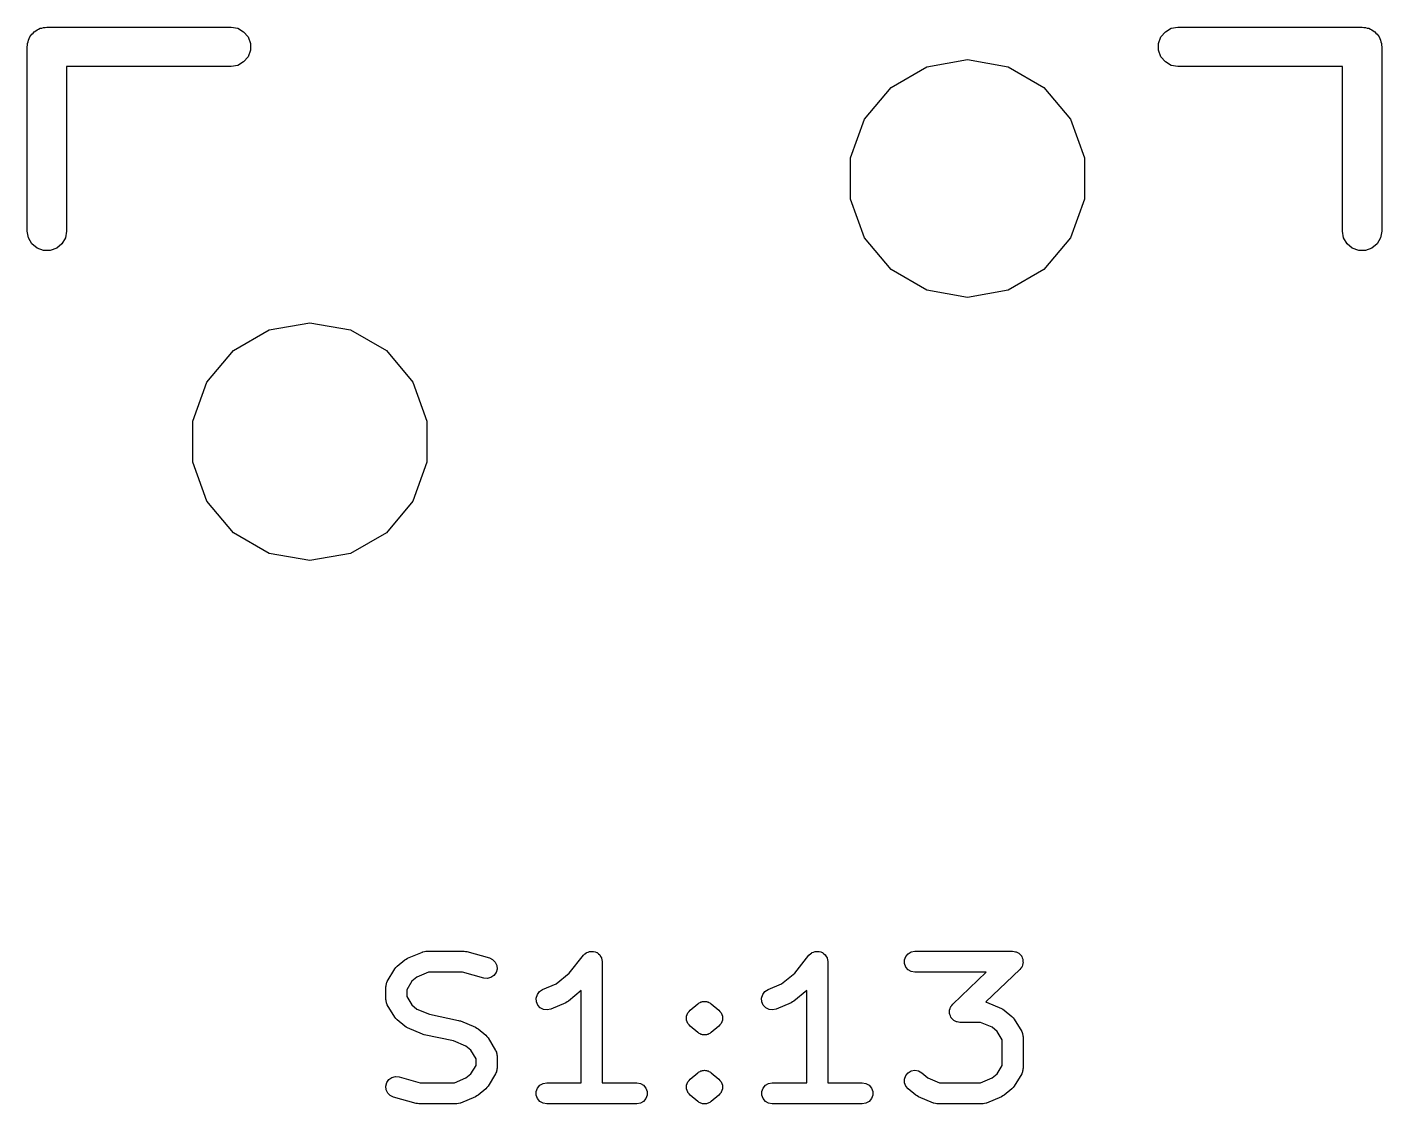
# Model space of a CAD drawing. Extents: x 15 to 276, y -105 to -15.
# Drawn here: x 262.46 to 275.54, y -82.85 to -72.46 of the extents above; entities that cross this region are included whole.
import ezdxf

# ---------------------------------------------------------------- set-up
doc = ezdxf.new("R2010")
doc.units = 0
doc.header["$MEASUREMENT"] = 0
doc.layers.add('BLACK', color=7, linetype='CONTINUOUS')

msp = doc.modelspace()

# ---------------------------------------------------------------- linework, layer by layer
at = {"layer": 'Black'}
for p, q in [((262.57, -72.4793), (262.585, -72.471)), ((262.585, -72.471), (262.601, -72.4681)), ((262.601, -72.4681), (262.617, -72.4624)), ((262.617, -72.4624), (262.634, -72.4624)), ((262.634, -72.4624), (262.65, -72.4595)), ((262.65, -72.4595), (264.428, -72.4595)), ((264.428, -72.4595), (264.493, -72.471)), ((264.493, -72.471), (264.55, -72.5041)), ((273.45, -72.5041), (273.507, -72.471)), ((273.507, -72.471), (273.572, -72.4595)), ((273.572, -72.4595), (275.35, -72.4595)), ((275.35, -72.4595), (275.366, -72.4624)), ((275.366, -72.4624), (275.383, -72.4624)), ((275.383, -72.4624), (275.399, -72.4681)), ((275.399, -72.4681), (275.415, -72.471)), ((275.415, -72.471), (275.43, -72.4793)), ((262.462, -72.6169), (262.468, -72.6013)), ((262.468, -72.6013), (262.471, -72.5848)), ((262.471, -72.5848), (262.479, -72.5704)), ((262.479, -72.5704), (262.485, -72.5547)), ((262.485, -72.5547), (262.496, -72.542)), ((262.496, -72.542), (262.504, -72.5275)), ((262.504, -72.5275), (262.517, -72.5168)), ((262.517, -72.5168), (262.528, -72.5041)), ((262.528, -72.5041), (262.542, -72.4957)), ((262.542, -72.4957), (262.555, -72.485)), ((262.555, -72.485), (262.57, -72.4793)), ((264.55, -72.5041), (264.593, -72.5547)), ((264.593, -72.5547), (264.616, -72.6169)), ((273.384, -72.6169), (273.407, -72.5547)), ((273.407, -72.5547), (273.45, -72.5041)), ((275.43, -72.4793), (275.445, -72.485)), ((275.445, -72.485), (275.458, -72.4957)), ((275.458, -72.4957), (275.472, -72.5041)), ((275.472, -72.5041), (275.483, -72.5168)), ((275.483, -72.5168), (275.496, -72.5275)), ((275.496, -72.5275), (275.504, -72.542)), ((275.504, -72.542), (275.515, -72.5547)), ((275.515, -72.5547), (275.521, -72.5704)), ((275.521, -72.5704), (275.529, -72.5848)), ((275.529, -72.5848), (275.532, -72.6013)), ((275.532, -72.6013), (275.538, -72.6169)), ((262.459, -72.65), (262.462, -72.6336)), ((262.459, -74.428), (262.459, -72.65)), ((262.462, -72.6336), (262.462, -72.6169)), ((264.616, -72.6831), (264.593, -72.7452)), ((264.616, -72.6169), (264.616, -72.6831)), ((273.384, -72.6831), (273.384, -72.6169)), ((273.407, -72.7452), (273.384, -72.6831)), ((275.538, -72.6169), (275.538, -72.6336)), ((275.538, -72.6336), (275.541, -72.65)), ((275.541, -72.65), (275.541, -74.428)), ((264.428, -72.8405), (262.84, -72.8405)), ((262.84, -72.8405), (262.84, -74.428)), ((264.493, -72.829), (264.428, -72.8405)), ((264.55, -72.7959), (264.493, -72.829)), ((264.593, -72.7452), (264.55, -72.7959)), ((270.802, -73.0411), (271.148, -72.8418)), ((271.148, -72.8418), (271.54, -72.7726)), ((271.54, -72.7726), (271.932, -72.8418)), ((271.932, -72.8418), (272.278, -73.0411)), ((273.45, -72.7959), (273.407, -72.7452)), ((273.507, -72.829), (273.45, -72.7959)), ((273.572, -72.8405), (273.507, -72.829)), ((275.159, -72.8405), (273.572, -72.8405)), ((275.159, -74.428), (275.159, -72.8405)), ((270.546, -73.3463), (270.802, -73.0411)), ((272.278, -73.0411), (272.534, -73.3463)), ((270.41, -73.7208), (270.546, -73.3463)), ((272.534, -73.3463), (272.67, -73.7208)), ((270.41, -74.1192), (270.41, -73.7208)), ((272.67, -73.7208), (272.67, -74.1192)), ((270.546, -74.4937), (270.41, -74.1192)), ((272.67, -74.1192), (272.534, -74.4937)), ((262.471, -74.4932), (262.459, -74.428)), ((262.84, -74.428), (262.829, -74.4932)), ((275.171, -74.4932), (275.159, -74.428)), ((275.541, -74.428), (275.529, -74.4932)), ((262.504, -74.5505), (262.471, -74.4932)), ((262.555, -74.593), (262.504, -74.5505)), ((262.796, -74.5505), (262.745, -74.593)), ((262.829, -74.4932), (262.796, -74.5505)), ((270.802, -74.7989), (270.546, -74.4937)), ((272.534, -74.4937), (272.278, -74.7989)), ((275.204, -74.5505), (275.171, -74.4932)), ((275.255, -74.593), (275.204, -74.5505)), ((275.496, -74.5505), (275.445, -74.593)), ((275.529, -74.4932), (275.496, -74.5505)), ((262.617, -74.6156), (262.555, -74.593)), ((262.683, -74.6156), (262.617, -74.6156)), ((262.745, -74.593), (262.683, -74.6156)), ((275.317, -74.6156), (275.255, -74.593)), ((275.383, -74.6156), (275.317, -74.6156)), ((275.445, -74.593), (275.383, -74.6156)), ((271.148, -74.9982), (270.802, -74.7989)), ((272.278, -74.7989), (271.932, -74.9982)), ((271.54, -75.0674), (271.148, -74.9982)), ((271.932, -74.9982), (271.54, -75.0674)), ((264.798, -75.3818), (265.19, -75.3126)), ((265.19, -75.3126), (265.582, -75.3818)), ((264.452, -75.5811), (264.798, -75.3818)), ((265.582, -75.3818), (265.928, -75.5811)), ((264.196, -75.8863), (264.452, -75.5811)), ((265.928, -75.5811), (266.184, -75.8863)), ((264.06, -76.2608), (264.196, -75.8863)), ((266.184, -75.8863), (266.32, -76.2608)), ((264.06, -76.6592), (264.06, -76.2608)), ((266.32, -76.2608), (266.32, -76.6592)), ((264.196, -77.0337), (264.06, -76.6592)), ((266.32, -76.6592), (266.184, -77.0337)), ((264.452, -77.3389), (264.196, -77.0337)), ((266.184, -77.0337), (265.928, -77.3389)), ((264.798, -77.5382), (264.452, -77.3389)), ((265.928, -77.3389), (265.582, -77.5382)), ((265.19, -77.6074), (264.798, -77.5382)), ((265.582, -77.5382), (265.19, -77.6074)), ((266.032, -81.5224), (266.105, -81.4619)), ((266.105, -81.4619), (266.118, -81.4544)), ((266.118, -81.4544), (266.131, -81.4462)), ((266.131, -81.4462), (266.276, -81.3857)), ((266.276, -81.3857), (266.278, -81.3852)), ((266.278, -81.3852), (266.28, -81.3841)), ((266.28, -81.3841), (266.295, -81.3814)), ((266.295, -81.3814), (266.31, -81.378)), ((266.31, -81.378), (266.313, -81.3783)), ((266.313, -81.3783), (266.315, -81.3779)), ((266.315, -81.3779), (266.678, -81.3779)), ((266.678, -81.3779), (266.691, -81.3803)), ((266.691, -81.3803), (266.705, -81.3816)), ((266.705, -81.3816), (266.923, -81.4421)), ((266.923, -81.4421), (266.954, -81.4573)), ((266.954, -81.4573), (266.979, -81.4825)), ((266.979, -81.4825), (266.994, -81.5146)), ((267.693, -81.5895), (267.832, -81.4161)), ((267.832, -81.4161), (267.833, -81.4153)), ((267.833, -81.4153), (267.834, -81.4142)), ((267.834, -81.4142), (267.846, -81.4036)), ((267.846, -81.4036), (267.859, -81.3927)), ((267.859, -81.3927), (267.86, -81.3923)), ((267.86, -81.3923), (267.861, -81.3915)), ((267.861, -81.3915), (267.876, -81.3859)), ((267.876, -81.3859), (267.891, -81.3799)), ((267.891, -81.3799), (267.893, -81.3799)), ((267.893, -81.3799), (267.894, -81.3795)), ((267.894, -81.3795), (267.91, -81.3795)), ((267.91, -81.3795), (267.927, -81.3791)), ((267.927, -81.3791), (267.928, -81.3795)), ((267.928, -81.3795), (267.929, -81.3795)), ((267.929, -81.3795), (267.945, -81.3851)), ((267.945, -81.3851), (267.96, -81.3904)), ((267.96, -81.3904), (267.961, -81.3911)), ((267.961, -81.3911), (267.962, -81.3915)), ((267.962, -81.3915), (267.975, -81.4021)), ((267.975, -81.4021), (267.988, -81.4124)), ((267.988, -81.4124), (267.988, -81.4134)), ((267.988, -81.4134), (267.989, -81.4142)), ((267.989, -81.4142), (267.997, -81.4285)), ((267.997, -81.4285), (268.006, -81.4426)), ((268.006, -81.4426), (268.006, -81.4437)), ((268.006, -81.4437), (268.007, -81.4448)), ((268.007, -81.4448), (268.01, -81.461)), ((268.01, -81.461), (268.013, -81.4771)), ((268.013, -81.4771), (268.013, -81.4783)), ((268.013, -81.4783), (268.013, -81.4795)), ((268.013, -81.4795), (268.013, -82.6479)), ((269.871, -81.5895), (270.009, -81.4161)), ((270.009, -81.4161), (270.01, -81.4153)), ((270.01, -81.4153), (270.011, -81.4142)), ((270.011, -81.4142), (270.023, -81.4036)), ((270.023, -81.4036), (270.036, -81.3927)), ((270.036, -81.3927), (270.037, -81.3923)), ((270.037, -81.3923), (270.038, -81.3915)), ((270.038, -81.3915), (270.053, -81.3859)), ((270.053, -81.3859), (270.069, -81.3799)), ((270.069, -81.3799), (270.07, -81.3799)), ((270.07, -81.3799), (270.071, -81.3795)), ((270.071, -81.3795), (270.087, -81.3795)), ((270.087, -81.3795), (270.104, -81.3791)), ((270.104, -81.3791), (270.105, -81.3795)), ((270.105, -81.3795), (270.106, -81.3795)), ((270.106, -81.3795), (270.122, -81.3851)), ((270.122, -81.3851), (270.137, -81.3904)), ((270.137, -81.3904), (270.138, -81.3911)), ((270.138, -81.3911), (270.139, -81.3915)), ((270.139, -81.3915), (270.152, -81.4021)), ((270.152, -81.4021), (270.165, -81.4124)), ((270.165, -81.4124), (270.165, -81.4134)), ((270.165, -81.4134), (270.166, -81.4142)), ((270.166, -81.4142), (270.175, -81.4285)), ((270.175, -81.4285), (270.183, -81.4426)), ((270.183, -81.4426), (270.183, -81.4437)), ((270.183, -81.4437), (270.184, -81.4448)), ((270.184, -81.4448), (270.187, -81.461)), ((270.187, -81.461), (270.19, -81.4771)), ((270.19, -81.4771), (270.19, -81.4783)), ((270.19, -81.4783), (270.19, -81.4795)), ((270.19, -81.4795), (270.19, -82.6479)), ((270.932, -81.4619), (270.944, -81.4287)), ((270.932, -81.4972), (270.932, -81.4619)), ((270.944, -81.5303), (270.932, -81.4972)), ((270.944, -81.4287), (270.967, -81.4017)), ((270.967, -81.4017), (270.997, -81.3841)), ((270.997, -81.3841), (271.032, -81.3779)), ((271.032, -81.3779), (271.975, -81.3779)), ((271.975, -81.3779), (271.99, -81.3804)), ((271.99, -81.3804), (272.004, -81.3821)), ((272.004, -81.3821), (272.007, -81.3835)), ((272.007, -81.3835), (272.01, -81.3841)), ((272.01, -81.3841), (272.023, -81.3913)), ((272.023, -81.3913), (272.036, -81.3977)), ((272.036, -81.3977), (272.038, -81.4001)), ((272.038, -81.4001), (272.041, -81.4017)), ((272.041, -81.4017), (272.05, -81.4128)), ((272.05, -81.4128), (272.06, -81.4233)), ((272.06, -81.4233), (272.061, -81.4263)), ((272.061, -81.4263), (272.063, -81.4287)), ((272.063, -81.4287), (272.068, -81.4423)), ((272.068, -81.4423), (272.074, -81.4556)), ((272.075, -81.4972), (272.071, -81.5108)), ((272.074, -81.4556), (272.074, -81.4588)), ((272.074, -81.4588), (272.075, -81.4619)), ((272.075, -81.4619), (272.075, -81.4764)), ((272.075, -81.4764), (272.076, -81.4908)), ((272.076, -81.4908), (272.075, -81.4939)), ((272.075, -81.4939), (272.075, -81.4972)), ((265.937, -81.6692), (266.01, -81.5482)), ((266.01, -81.5482), (266.021, -81.5354)), ((266.021, -81.5354), (266.032, -81.5224)), ((266.223, -81.6279), (266.175, -81.6675)), ((266.335, -81.5811), (266.223, -81.6279)), ((266.664, -81.5811), (266.335, -81.5811)), ((266.868, -81.6379), (266.664, -81.5811)), ((266.967, -81.6125), (266.938, -81.6325)), ((266.987, -81.5838), (266.967, -81.6125)), ((266.997, -81.5498), (266.987, -81.5838)), ((266.994, -81.5146), (266.997, -81.5498)), ((267.568, -81.694), (267.693, -81.5895)), ((269.745, -81.694), (269.871, -81.5895)), ((270.967, -81.5574), (270.944, -81.5303)), ((270.997, -81.575), (270.967, -81.5574)), ((271.032, -81.5811), (270.997, -81.575)), ((271.721, -81.5811), (271.032, -81.5811)), ((271.397, -81.8898), (271.721, -81.5811)), ((272.045, -81.5531), (271.716, -81.8671)), ((272.054, -81.5414), (272.045, -81.5531)), ((272.063, -81.5303), (272.054, -81.5414)), ((272.065, -81.5273), (272.063, -81.5303)), ((272.066, -81.5247), (272.065, -81.5273)), ((272.071, -81.5108), (272.066, -81.5247)), ((265.923, -81.7214), (265.925, -81.7118)), ((265.923, -81.8424), (265.923, -81.7214)), ((265.925, -81.7021), (265.928, -81.6946)), ((265.925, -81.7118), (265.925, -81.7021)), ((265.928, -81.6946), (265.929, -81.6867)), ((265.929, -81.6867), (265.934, -81.6782)), ((265.934, -81.6782), (265.937, -81.6692)), ((266.175, -81.6675), (266.126, -81.7496)), ((266.126, -81.7496), (266.126, -81.8142)), ((266.903, -81.6413), (266.868, -81.6379)), ((266.938, -81.6325), (266.903, -81.6413)), ((267.407, -81.7676), (267.437, -81.7486)), ((267.437, -81.7486), (267.568, -81.694)), ((267.81, -81.7569), (267.686, -81.86)), ((267.81, -82.6479), (267.81, -81.7569)), ((269.584, -81.7676), (269.614, -81.7486)), ((269.614, -81.7486), (269.745, -81.694)), ((269.987, -81.7569), (269.863, -81.86)), ((269.987, -82.6479), (269.987, -81.7569)), ((265.925, -81.852), (265.923, -81.8424)), ((265.925, -81.8617), (265.925, -81.852)), ((265.928, -81.8692), (265.925, -81.8617)), ((265.929, -81.8771), (265.928, -81.8692)), ((265.934, -81.8856), (265.929, -81.8771)), ((265.937, -81.8947), (265.934, -81.8856)), ((266.126, -81.8142), (266.175, -81.8963)), ((267.375, -81.8293), (267.386, -81.7957)), ((267.377, -81.8646), (267.375, -81.8293)), ((267.39, -81.8971), (267.377, -81.8646)), ((267.386, -81.7957), (267.407, -81.7676)), ((267.66, -81.8757), (267.515, -81.9362)), ((267.673, -81.8675), (267.66, -81.8757)), ((267.686, -81.86), (267.673, -81.8675)), ((268.862, -81.9458), (268.935, -81.8853)), ((268.935, -81.8853), (268.943, -81.8809)), ((268.943, -81.8809), (268.949, -81.8753)), ((268.949, -81.8753), (268.957, -81.8724)), ((268.957, -81.8724), (268.965, -81.868)), ((268.965, -81.8679), (268.966, -81.8677)), ((268.965, -81.868), (268.965, -81.8679)), ((268.966, -81.8677), (268.974, -81.8663)), ((268.974, -81.8663), (268.982, -81.8633)), ((268.982, -81.8633), (268.991, -81.8633)), ((268.991, -81.8633), (269, -81.8617)), ((269, -81.8617), (269, -81.8618)), ((269, -81.8618), (269, -81.8617)), ((269, -81.8617), (269.009, -81.8633)), ((269.009, -81.8633), (269.018, -81.8633)), ((269.018, -81.8633), (269.026, -81.8663)), ((269.026, -81.8663), (269.034, -81.8677)), ((269.034, -81.8677), (269.035, -81.8679)), ((269.035, -81.8679), (269.035, -81.868)), ((269.035, -81.868), (269.043, -81.8724)), ((269.043, -81.8724), (269.051, -81.8753)), ((269.051, -81.8753), (269.057, -81.8809)), ((269.057, -81.8809), (269.065, -81.8853)), ((269.065, -81.8853), (269.138, -81.9458)), ((269.552, -81.8293), (269.563, -81.7957)), ((269.554, -81.8646), (269.552, -81.8293)), ((269.568, -81.8971), (269.554, -81.8646)), ((269.563, -81.7957), (269.584, -81.7676)), ((269.837, -81.8757), (269.692, -81.9362)), ((269.85, -81.8675), (269.837, -81.8757)), ((269.863, -81.86), (269.85, -81.8675)), ((271.389, -81.9014), (271.397, -81.8898)), ((271.716, -81.8671), (271.72, -81.8679)), ((271.72, -81.8679), (271.722, -81.869)), ((271.722, -81.869), (271.724, -81.8695)), ((271.724, -81.8695), (271.869, -81.93)), ((266.01, -82.0156), (265.937, -81.8947)), ((266.021, -82.0284), (266.01, -82.0156)), ((266.175, -81.8963), (266.223, -81.9359)), ((266.223, -81.9359), (266.345, -81.9868)), ((266.345, -81.9868), (266.626, -82.0453)), ((267.414, -81.9231), (267.39, -81.8971)), ((267.446, -81.9393), (267.414, -81.9231)), ((267.481, -81.9439), (267.446, -81.9393)), ((267.515, -81.9362), (267.481, -81.9439)), ((268.827, -82.0058), (268.833, -81.9896)), ((268.827, -82.0062), (268.827, -82.0058)), ((268.827, -82.0065), (268.827, -82.0062)), ((268.827, -82.0238), (268.827, -82.0065)), ((268.827, -82.0411), (268.827, -82.0238)), ((268.833, -81.9896), (268.839, -81.9733)), ((268.839, -81.973), (268.84, -81.9727)), ((268.839, -81.9733), (268.839, -81.973)), ((268.84, -81.9727), (268.851, -81.9594)), ((268.851, -81.9594), (268.862, -81.9462)), ((268.862, -81.946), (268.862, -81.9458)), ((268.862, -81.9462), (268.862, -81.946)), ((269.138, -81.9458), (269.138, -81.946)), ((269.138, -81.946), (269.138, -81.9462)), ((269.138, -81.9462), (269.149, -81.9594)), ((269.149, -81.9594), (269.16, -81.9727)), ((269.16, -81.9727), (269.161, -81.973)), ((269.161, -81.973), (269.161, -81.9733)), ((269.161, -81.9733), (269.167, -81.9895)), ((269.167, -81.9895), (269.173, -82.0058)), ((269.173, -82.0058), (269.173, -82.0062)), ((269.173, -82.0062), (269.173, -82.0065)), ((269.173, -82.0065), (269.173, -82.0238)), ((269.173, -82.0238), (269.173, -82.0411)), ((269.591, -81.9231), (269.568, -81.8971)), ((269.623, -81.9393), (269.591, -81.9231)), ((269.658, -81.9439), (269.623, -81.9393)), ((269.692, -81.9362), (269.658, -81.9439)), ((271.366, -81.952), (271.367, -81.9489)), ((271.367, -81.9665), (271.366, -81.952)), ((271.367, -81.9457), (271.372, -81.9321)), ((271.367, -81.9489), (271.367, -81.9457)), ((271.367, -81.981), (271.367, -81.9665)), ((271.368, -81.984), (271.367, -81.981)), ((271.369, -81.9872), (271.368, -81.984)), ((271.374, -82.0005), (271.369, -81.9872)), ((271.372, -81.9321), (271.376, -81.9182)), ((271.379, -82.0141), (271.374, -82.0005)), ((271.376, -81.9182), (271.378, -81.9156)), ((271.378, -81.9156), (271.379, -81.9125)), ((271.379, -81.9125), (271.389, -81.9014)), ((271.382, -82.0166), (271.379, -82.0141)), ((271.383, -82.0196), (271.382, -82.0166)), ((271.393, -82.0301), (271.383, -82.0196)), ((271.869, -81.93), (271.882, -81.9382)), ((271.882, -81.9382), (271.895, -81.9458)), ((271.895, -81.9458), (271.968, -82.0062)), ((271.968, -82.0062), (271.979, -82.0192)), ((271.979, -82.0192), (271.99, -82.032)), ((266.032, -82.0414), (266.021, -82.0284)), ((266.105, -82.1019), (266.032, -82.0414)), ((266.118, -82.1094), (266.105, -82.1019)), ((266.131, -82.1176), (266.118, -82.1094)), ((266.276, -82.1781), (266.131, -82.1176)), ((266.626, -82.0453), (266.635, -82.0489)), ((266.635, -82.0489), (266.644, -82.051)), ((266.644, -82.051), (266.789, -82.1115)), ((266.789, -82.1115), (266.802, -82.1196)), ((266.802, -82.1196), (266.815, -82.1272)), ((266.815, -82.1272), (266.888, -82.1877)), ((268.827, -82.0414), (268.827, -82.0411)), ((268.827, -82.0418), (268.827, -82.0414)), ((268.833, -82.0581), (268.827, -82.0418)), ((268.839, -82.0743), (268.833, -82.0581)), ((268.839, -82.0746), (268.839, -82.0743)), ((268.84, -82.0749), (268.839, -82.0746)), ((268.851, -82.0882), (268.84, -82.0749)), ((268.862, -82.1014), (268.851, -82.0882)), ((268.862, -82.1016), (268.862, -82.1014)), ((268.862, -82.1019), (268.862, -82.1016)), ((268.935, -82.1623), (268.862, -82.1019)), ((269.138, -82.1019), (269.065, -82.1623)), ((269.149, -82.0882), (269.138, -82.1014)), ((269.138, -82.1014), (269.138, -82.1016)), ((269.138, -82.1016), (269.138, -82.1019)), ((269.16, -82.0749), (269.149, -82.0882)), ((269.161, -82.0746), (269.16, -82.0749)), ((269.167, -82.058), (269.161, -82.0743)), ((269.161, -82.0743), (269.161, -82.0746)), ((269.173, -82.0418), (269.167, -82.058)), ((269.173, -82.0411), (269.173, -82.0414)), ((269.173, -82.0414), (269.173, -82.0418)), ((271.402, -82.0412), (271.393, -82.0301)), ((271.405, -82.0428), (271.402, -82.0412)), ((271.407, -82.0451), (271.405, -82.0428)), ((271.42, -82.0516), (271.407, -82.0451)), ((271.433, -82.0588), (271.42, -82.0516)), ((271.436, -82.0594), (271.433, -82.0588)), ((271.439, -82.0608), (271.436, -82.0594)), ((271.453, -82.0624), (271.439, -82.0608)), ((271.467, -82.0649), (271.453, -82.0624)), ((271.665, -82.0649), (271.467, -82.0649)), ((271.777, -82.1117), (271.665, -82.0649)), ((271.825, -82.1513), (271.777, -82.1117)), ((271.874, -82.2334), (271.825, -82.1513)), ((271.99, -82.032), (272.063, -82.153)), ((272.063, -82.153), (272.066, -82.1621)), ((266.285, -82.1802), (266.276, -82.1781)), ((266.294, -82.1837), (266.285, -82.1802)), ((266.575, -82.2423), (266.294, -82.1837)), ((266.697, -82.2931), (266.575, -82.2423)), ((266.888, -82.1877), (266.899, -82.2006)), ((266.899, -82.2006), (266.91, -82.2134)), ((266.91, -82.2134), (266.983, -82.3344)), ((268.943, -82.1667), (268.935, -82.1623)), ((268.949, -82.1723), (268.943, -82.1667)), ((268.957, -82.1753), (268.949, -82.1723)), ((268.965, -82.1796), (268.957, -82.1753)), ((268.965, -82.1797), (268.965, -82.1796)), ((268.966, -82.1799), (268.965, -82.1797)), ((268.974, -82.1814), (268.966, -82.1799)), ((268.982, -82.1843), (268.974, -82.1814)), ((268.991, -82.1843), (268.982, -82.1843)), ((269, -82.1859), (268.991, -82.1843)), ((269.009, -82.1843), (269, -82.1859)), ((269, -82.1859), (269, -82.1858)), ((269, -82.1858), (269, -82.1859)), ((269.018, -82.1843), (269.009, -82.1843)), ((269.026, -82.1814), (269.018, -82.1843)), ((269.034, -82.1799), (269.026, -82.1814)), ((269.035, -82.1797), (269.034, -82.1799)), ((269.043, -82.1753), (269.035, -82.1796)), ((269.035, -82.1796), (269.035, -82.1797)), ((269.051, -82.1723), (269.043, -82.1753)), ((269.057, -82.1667), (269.051, -82.1723)), ((269.065, -82.1623), (269.057, -82.1667)), ((271.874, -82.4795), (271.874, -82.2334)), ((272.066, -82.1621), (272.071, -82.1705)), ((272.071, -82.1705), (272.072, -82.1784)), ((272.072, -82.1784), (272.075, -82.1859)), ((272.075, -82.1859), (272.075, -82.1956)), ((272.075, -82.1956), (272.077, -82.2052)), ((272.077, -82.2052), (272.077, -82.5076)), ((266.745, -82.3327), (266.697, -82.2931)), ((266.794, -82.4148), (266.745, -82.3327)), ((266.794, -82.4795), (266.794, -82.4148)), ((266.983, -82.3344), (266.986, -82.3435)), ((266.986, -82.3435), (266.991, -82.3519)), ((266.991, -82.3519), (266.992, -82.3598)), ((266.992, -82.3598), (266.995, -82.3673)), ((266.995, -82.3673), (266.995, -82.3771)), ((266.995, -82.3771), (266.997, -82.3867)), ((266.997, -82.3867), (266.997, -82.5076)), ((266.745, -82.5615), (266.794, -82.4795)), ((266.991, -82.5424), (266.986, -82.5508)), ((266.992, -82.5344), (266.991, -82.5424)), ((266.995, -82.5269), (266.992, -82.5344)), ((266.997, -82.5076), (266.995, -82.5172)), ((266.995, -82.5172), (266.995, -82.5269)), ((268.935, -82.5505), (268.943, -82.5462)), ((268.943, -82.5462), (268.949, -82.5406)), ((268.949, -82.5406), (268.957, -82.5376)), ((268.957, -82.5376), (268.965, -82.5332)), ((268.965, -82.5332), (268.966, -82.533)), ((268.965, -82.5332), (268.965, -82.5332)), ((268.966, -82.533), (268.974, -82.5315)), ((268.974, -82.5315), (268.982, -82.5285)), ((268.982, -82.5285), (268.991, -82.5285)), ((268.991, -82.5285), (269, -82.527)), ((269, -82.527), (269, -82.527)), ((269, -82.527), (269, -82.527)), ((269, -82.527), (269.009, -82.5285)), ((269.009, -82.5285), (269.018, -82.5285)), ((269.018, -82.5285), (269.026, -82.5315)), ((269.026, -82.5315), (269.034, -82.533)), ((269.034, -82.533), (269.035, -82.5332)), ((269.035, -82.5332), (269.035, -82.5332)), ((269.035, -82.5332), (269.043, -82.5376)), ((269.043, -82.5376), (269.051, -82.5406)), ((269.051, -82.5406), (269.057, -82.5462)), ((269.057, -82.5462), (269.065, -82.5505)), ((270.966, -82.551), (270.997, -82.5332)), ((270.997, -82.5332), (271.032, -82.527)), ((271.032, -82.527), (271.066, -82.533)), ((271.066, -82.533), (271.097, -82.5505)), ((271.825, -82.5615), (271.874, -82.4795)), ((272.071, -82.5424), (272.066, -82.5508)), ((272.072, -82.5344), (272.071, -82.5424)), ((272.075, -82.5269), (272.072, -82.5344)), ((272.077, -82.5076), (272.075, -82.5172)), ((272.075, -82.5172), (272.075, -82.5269)), ((265.923, -82.6793), (265.933, -82.6453)), ((265.933, -82.6453), (265.953, -82.6166)), ((265.953, -82.6166), (265.982, -82.5966)), ((265.982, -82.5966), (266.017, -82.5878)), ((266.017, -82.5878), (266.052, -82.5912)), ((266.052, -82.5912), (266.256, -82.6479)), ((266.256, -82.6479), (266.585, -82.6479)), ((266.585, -82.6479), (266.697, -82.6012)), ((266.697, -82.6012), (266.745, -82.5615)), ((266.983, -82.5599), (266.91, -82.6808)), ((266.986, -82.5508), (266.983, -82.5599)), ((267.388, -82.6987), (267.411, -82.6717)), ((267.411, -82.6717), (267.441, -82.6541)), ((267.441, -82.6541), (267.476, -82.6479)), ((267.476, -82.6479), (267.81, -82.6479)), ((268.013, -82.6479), (268.347, -82.6479)), ((268.347, -82.6479), (268.382, -82.6541)), ((268.382, -82.6541), (268.412, -82.6717)), ((268.412, -82.6717), (268.435, -82.6987)), ((268.827, -82.6711), (268.833, -82.6548)), ((268.827, -82.6714), (268.827, -82.6711)), ((268.827, -82.6717), (268.827, -82.6714)), ((268.827, -82.6891), (268.827, -82.6717)), ((268.833, -82.6548), (268.839, -82.6385)), ((268.839, -82.6383), (268.84, -82.6379)), ((268.839, -82.6385), (268.839, -82.6383)), ((268.84, -82.6379), (268.851, -82.6247)), ((268.851, -82.6247), (268.862, -82.6114)), ((268.862, -82.611), (268.935, -82.5505)), ((268.862, -82.6113), (268.862, -82.611)), ((268.862, -82.6114), (268.862, -82.6113)), ((269.065, -82.5505), (269.138, -82.611)), ((269.138, -82.611), (269.138, -82.6113)), ((269.138, -82.6113), (269.138, -82.6114)), ((269.138, -82.6114), (269.149, -82.6247)), ((269.149, -82.6247), (269.16, -82.6379)), ((269.16, -82.6379), (269.161, -82.6383)), ((269.161, -82.6383), (269.161, -82.6385)), ((269.161, -82.6385), (269.167, -82.6548)), ((269.167, -82.6548), (269.173, -82.6711)), ((269.173, -82.6711), (269.173, -82.6714)), ((269.173, -82.6714), (269.173, -82.6717)), ((269.173, -82.6717), (269.173, -82.689)), ((269.565, -82.6987), (269.588, -82.6717)), ((269.588, -82.6717), (269.618, -82.6541)), ((269.618, -82.6541), (269.653, -82.6479)), ((269.653, -82.6479), (269.987, -82.6479)), ((270.19, -82.6479), (270.524, -82.6479)), ((270.524, -82.6479), (270.559, -82.6541)), ((270.559, -82.6541), (270.589, -82.6717)), ((270.589, -82.6717), (270.612, -82.6987)), ((270.932, -82.6113), (270.944, -82.5781)), ((270.932, -82.6466), (270.932, -82.6113)), ((270.944, -82.6797), (270.932, -82.6466)), ((270.944, -82.5781), (270.966, -82.551)), ((271.097, -82.5505), (271.158, -82.6012)), ((271.158, -82.6012), (271.27, -82.6479)), ((271.27, -82.6479), (271.665, -82.6479)), ((271.665, -82.6479), (271.777, -82.6012)), ((271.777, -82.6012), (271.825, -82.5615)), ((272.063, -82.5599), (271.99, -82.6808)), ((272.066, -82.5508), (272.063, -82.5599)), ((265.926, -82.7144), (265.923, -82.6793)), ((265.941, -82.7466), (265.926, -82.7144)), ((265.966, -82.7717), (265.941, -82.7466)), ((265.997, -82.7869), (265.966, -82.7717)), ((266.215, -82.8474), (265.997, -82.7869)), ((266.789, -82.7828), (266.644, -82.8433)), ((266.802, -82.7746), (266.789, -82.7828)), ((266.815, -82.7671), (266.802, -82.7746)), ((266.888, -82.7066), (266.815, -82.7671)), ((266.899, -82.6937), (266.888, -82.7066)), ((266.91, -82.6808), (266.899, -82.6937)), ((267.376, -82.7319), (267.388, -82.6987)), ((267.376, -82.7672), (267.376, -82.7319)), ((267.388, -82.8003), (267.376, -82.7672)), ((267.411, -82.8274), (267.388, -82.8003)), ((268.435, -82.8003), (268.412, -82.8274)), ((268.435, -82.6987), (268.447, -82.7319)), ((268.447, -82.7672), (268.435, -82.8003)), ((268.447, -82.7319), (268.447, -82.7672)), ((268.827, -82.7064), (268.827, -82.6891)), ((268.827, -82.7067), (268.827, -82.7064)), ((268.827, -82.707), (268.827, -82.7067)), ((268.833, -82.7234), (268.827, -82.707)), ((268.839, -82.7395), (268.833, -82.7234)), ((268.839, -82.7398), (268.839, -82.7395)), ((268.84, -82.7401), (268.839, -82.7398)), ((268.851, -82.7534), (268.84, -82.7401)), ((268.862, -82.7667), (268.851, -82.7534)), ((268.862, -82.7668), (268.862, -82.7667)), ((268.862, -82.7671), (268.862, -82.7668)), ((268.935, -82.8276), (268.862, -82.7671)), ((269.138, -82.7671), (269.065, -82.8276)), ((269.149, -82.7534), (269.138, -82.7667)), ((269.138, -82.7667), (269.138, -82.7668)), ((269.138, -82.7668), (269.138, -82.7671)), ((269.16, -82.7401), (269.149, -82.7534)), ((269.161, -82.7398), (269.16, -82.7401)), ((269.167, -82.7233), (269.161, -82.7395)), ((269.161, -82.7395), (269.161, -82.7398)), ((269.173, -82.707), (269.167, -82.7233)), ((269.173, -82.689), (269.173, -82.7064)), ((269.173, -82.7064), (269.173, -82.7067)), ((269.173, -82.7067), (269.173, -82.707)), ((269.553, -82.7319), (269.565, -82.6987)), ((269.553, -82.7672), (269.553, -82.7319)), ((269.565, -82.8003), (269.553, -82.7672)), ((269.588, -82.8274), (269.565, -82.8003)), ((270.612, -82.8003), (270.589, -82.8274)), ((270.612, -82.6987), (270.624, -82.7319)), ((270.624, -82.7672), (270.612, -82.8003)), ((270.624, -82.7319), (270.624, -82.7672)), ((270.967, -82.7066), (270.944, -82.6797)), ((271.04, -82.7671), (270.967, -82.7066)), ((271.053, -82.7746), (271.04, -82.7671)), ((271.065, -82.7828), (271.053, -82.7746)), ((271.211, -82.8433), (271.065, -82.7828)), ((271.869, -82.7828), (271.724, -82.8433)), ((271.882, -82.7746), (271.869, -82.7828)), ((271.895, -82.7671), (271.882, -82.7746)), ((271.968, -82.7066), (271.895, -82.7671)), ((271.979, -82.6937), (271.968, -82.7066)), ((271.99, -82.6808), (271.979, -82.6937)), ((266.229, -82.8487), (266.215, -82.8474)), ((266.242, -82.8511), (266.229, -82.8487)), ((266.605, -82.8511), (266.242, -82.8511)), ((266.607, -82.8507), (266.605, -82.8511)), ((266.61, -82.851), (266.607, -82.8507)), ((266.625, -82.8477), (266.61, -82.851)), ((266.64, -82.845), (266.625, -82.8477)), ((266.642, -82.8438), (266.64, -82.845)), ((266.644, -82.8433), (266.642, -82.8438)), ((267.441, -82.845), (267.411, -82.8274)), ((267.476, -82.8511), (267.441, -82.845)), ((268.347, -82.8511), (267.476, -82.8511)), ((268.382, -82.845), (268.347, -82.8511)), ((268.412, -82.8274), (268.382, -82.845)), ((268.943, -82.8319), (268.935, -82.8276)), ((268.949, -82.8375), (268.943, -82.8319)), ((268.957, -82.8405), (268.949, -82.8375)), ((268.965, -82.8449), (268.957, -82.8405)), ((268.966, -82.8451), (268.965, -82.8449)), ((268.965, -82.8449), (268.965, -82.8449)), ((268.974, -82.8466), (268.966, -82.8451)), ((268.982, -82.8496), (268.974, -82.8466)), ((268.991, -82.8496), (268.982, -82.8496)), ((269, -82.8511), (268.991, -82.8496)), ((269.009, -82.8496), (269, -82.8511)), ((269, -82.8511), (269, -82.8511)), ((269, -82.8511), (269, -82.8511)), ((269.018, -82.8496), (269.009, -82.8496)), ((269.026, -82.8466), (269.018, -82.8496)), ((269.034, -82.8451), (269.026, -82.8466)), ((269.035, -82.8449), (269.034, -82.8451)), ((269.043, -82.8405), (269.035, -82.8449)), ((269.035, -82.8449), (269.035, -82.8449)), ((269.051, -82.8375), (269.043, -82.8405)), ((269.057, -82.8319), (269.051, -82.8375)), ((269.065, -82.8276), (269.057, -82.8319)), ((269.618, -82.845), (269.588, -82.8274)), ((269.653, -82.8511), (269.618, -82.845)), ((270.524, -82.8511), (269.653, -82.8511)), ((270.559, -82.845), (270.524, -82.8511)), ((270.589, -82.8274), (270.559, -82.845)), ((271.213, -82.8438), (271.211, -82.8433)), ((271.215, -82.845), (271.213, -82.8438)), ((271.23, -82.8477), (271.215, -82.845)), ((271.245, -82.851), (271.23, -82.8477)), ((271.247, -82.8507), (271.245, -82.851)), ((271.25, -82.8511), (271.247, -82.8507)), ((271.685, -82.8511), (271.25, -82.8511)), ((271.687, -82.8507), (271.685, -82.8511)), ((271.69, -82.851), (271.687, -82.8507)), ((271.705, -82.8477), (271.69, -82.851)), ((271.72, -82.845), (271.705, -82.8477)), ((271.722, -82.8438), (271.72, -82.845)), ((271.724, -82.8433), (271.722, -82.8438))]:
    msp.add_line(p, q, dxfattribs=at)

doc.saveas('drawing.dxf')
